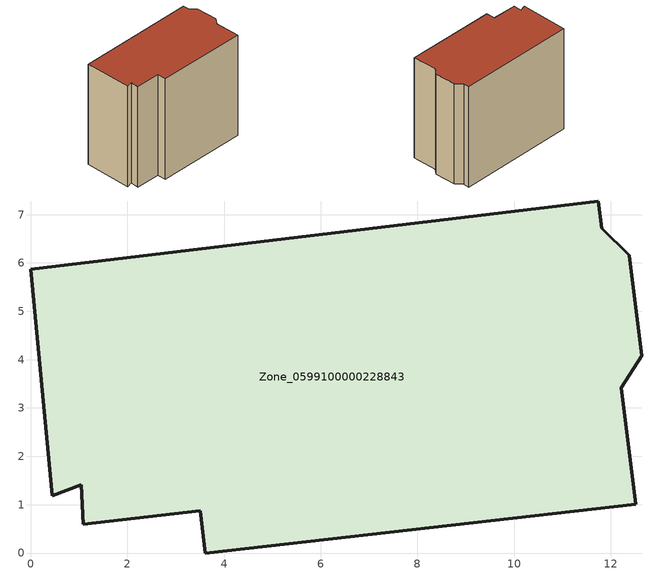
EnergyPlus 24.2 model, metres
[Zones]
Zone_0599100000228843
 floor ground (C_G): 0.44,1.18 0,5.87 11.74,7.28 11.81,6.72 12.38,6.16 12.64,4.08 12.21,3.42 12.51,1.01 3.61,0 3.5,0.87 1.09,0.6 1.04,1.42 z0
 wall outside (C_F): 3.61,0 12.51,1.01 12.21,3.42 12.64,4.08 12.38,6.16 11.81,6.72 11.74,7.28 0,5.87 0.44,1.18 1.04,1.42 1.09,0.6 3.5,0.87 3.61,0 z0:10.39
 roof outside (C_R): 1.04,1.42 1.09,0.6 3.5,0.87 3.61,0 12.51,1.01 12.21,3.42 12.64,4.08 12.38,6.16 11.81,6.72 11.74,7.28 0,5.87 0.44,1.18 z10.39
[BUILDING]
Pand.0599100000228843: North Axis=0; Terrain=City; Loads Convergence Tolerance Value=0.04; Temperature Convergence Tolerance Value=0.4; Solar Distribution=FullExterior; Maximum Number of Warmup Days=25; Minimum Number of Warmup Days=1
[Site:Location]
Rotterdam.The.Hague.AP_ZH_NLD Design_Conditions: Latitude=51.96; Longitude=4.45; Time Zone=1; Elevation=-4.5
[SITE:GROUNDTEMPERATURE:BUILDINGSURFACE]
18, 18, 18, 18, 18, 18, 18, 18, 18, 18, 18, 18
[MATERIAL] Thermal Absorptance=0.9; Solar Absorptance=0.7; Visible Absorptance=0.7
Name | Roughness | Thickness | Conductivity | Density | Specific Heat
G.TC.1946 | MediumSmooth | 0.15 | 1 | 540 | 1210
F.TC.1946 | Rough | 0.3 | 0.857143 | 1920 | 840
R.TC.1946 | MediumRough | 0.2 | 0.909091 | 1500 | 1000
[CONSTRUCTION]
C_G: G.TC.1946
C_F: F.TC.1946
C_R: R.TC.1946
[ZONE]
Zone_0599100000228843: Type=1; Multiplier=1; Ceiling Height=Autocalculate; Volume=Autocalculate; Floor Area=autocalculate; Part of Total Floor Area=Yes
[ZONEINFILTRATION:DESIGNFLOWRATE]
Infil_Zone_0599100000228843: Zone or ZoneList or Space or SpaceList=Zone_0599100000228843; Schedule=AlwaysOn; Design Flow Rate Calculation Method=Flow/Area; Flow Rate per Floor Area=0.003; Constant Term Coefficient=1; Temperature Term Coefficient=0; Velocity Term Coefficient=0; Velocity Squared Term Coefficient=0
[HVACTEMPLATE:ZONE:IDEALLOADSAIRSYSTEM]
Zone_0599100000228843: Maximum Heating Supply Air Temperature=50; Minimum Cooling Supply Air Temperature=13; Maximum Heating Supply Air Humidity Ratio=0.0156; Minimum Cooling Supply Air Humidity Ratio=0.0077; Heating Limit=NoLimit; Cooling Limit=NoLimit; Dehumidification Control Type=ConstantSensibleHeatRatio; Cooling Sensible Heat Ratio=0.7; Dehumidification Setpoint=60; Humidification Control Type=None; Humidification Setpoint=30; Outdoor Air Method=None; Outdoor Air Flow Rate per Person=0.00944; Outdoor Air Flow Rate per Zone Floor Area=0; Outdoor Air Flow Rate per Zone=0; Demand Controlled Ventilation Type=None; Outdoor Air Economizer Type=NoEconomizer; Heat Recovery Type=None; Sensible Heat Recovery Effectiveness=0.7; Latent Heat Recovery Effectiveness=0.65
[ZONECONTROL:THERMOSTAT]
ThermostatControl_Zone_0599100000228843: Zone or ZoneList=Zone_0599100000228843; Control Type Schedule=DualSetpointControlType; Control 1=Thermostat_Zone_0599100000228843; Temperature Difference Between Cutout And Setpoint=0
[THERMOSTATSETPOINT:DUALSETPOINT]
Thermostat_Zone_0599100000228843: Heating Setpoint Temperature Schedule=HeatingSetpoint_Zone_0599100000228843; Cooling Setpoint Temperature Schedule=CoolingSetpoint_Zone_0599100000228843
[SCHEDULE:COMPACT]
HeatingSetpoint_Zone_0599100000228843: Through: 12/31, For: AllDays, Until: 24:00, 21
CoolingSetpoint_Zone_0599100000228843: Through: 12/31, For: AllDays, Until: 24:00, 24
DualSetpointControlType: Through: 12/31, For: AllDays, Until: 24:00, 4
AlwaysOn: Through: 12/31, For: AllDays, Until: 24:00, 1
